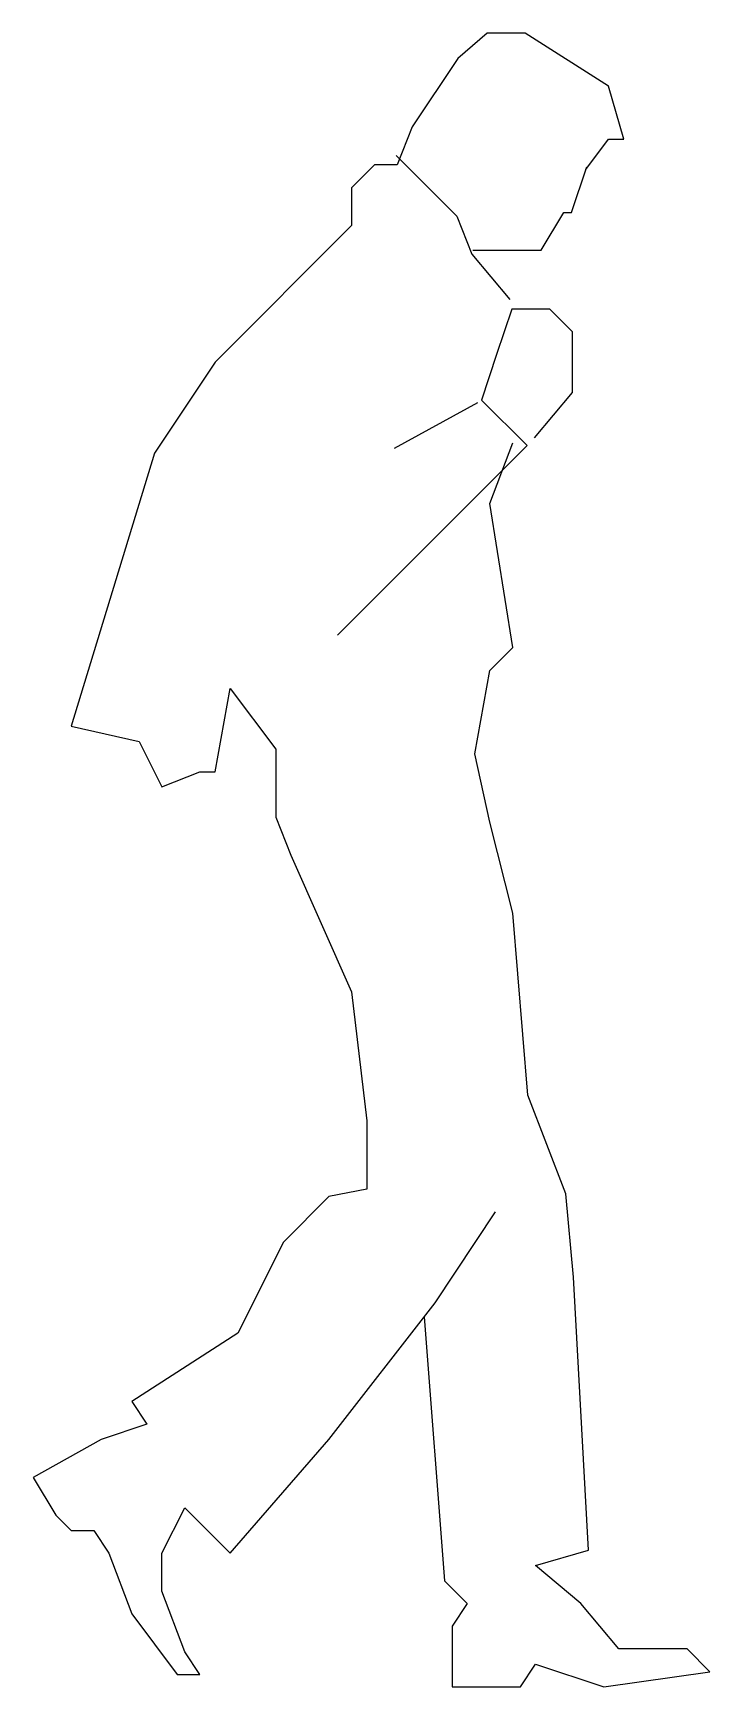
# Model space of a CAD drawing. Header units: millimetres. Extents: x -1632.93 to -1632.31, y 1829.74 to 1831.25.
import ezdxf

# ---------------------------------------------------------------- set-up
doc = ezdxf.new("R2010")
doc.units = ezdxf.units.MM
doc.header["$LTSCALE"] = 10
doc.layers.add('Humanos', color=2, linetype='Continuous')

msp = doc.modelspace()

# ---------------------------------------------------------------- linework, layer by layer
at = {"layer": 'Humanos'}
for p, q in [((-1632.5135, 1831.2532), (-1632.5405, 1831.2297)), ((-1632.4787, 1831.2532), (-1632.5135, 1831.2532)), ((-1632.4021, 1831.2044), (-1632.4787, 1831.2532)), ((-1632.5405, 1831.2297), (-1632.5822, 1831.167)), ((-1632.3882, 1831.1557), (-1632.4021, 1831.2044)), ((-1632.5822, 1831.167), (-1632.5961, 1831.1322)), ((-1632.423, 1831.1279), (-1632.4021, 1831.1557)), ((-1632.4021, 1831.1557), (-1632.3882, 1831.1557)), ((-1632.617, 1831.1322), (-1632.6379, 1831.1113)), ((-1632.5961, 1831.1322), (-1632.617, 1831.1322)), ((-1632.597, 1831.1409), (-1632.5622, 1831.1061)), ((-1632.4361, 1831.0887), (-1632.4221, 1831.1305)), ((-1632.6379, 1831.1113), (-1632.6379, 1831.0765)), ((-1632.5622, 1831.1061), (-1632.5413, 1831.0852)), ((-1632.5413, 1831.0852), (-1632.5274, 1831.0504)), ((-1632.4639, 1831.0539), (-1632.443, 1831.0887)), ((-1632.443, 1831.0887), (-1632.4361, 1831.0887)), ((-1632.6379, 1831.0765), (-1632.7632, 1830.9513)), ((-1632.5265, 1831.0539), (-1632.4639, 1831.0539)), ((-1632.5274, 1831.0504), (-1632.4926, 1831.0087)), ((-1632.4909, 1831), (-1632.5048, 1830.9582)), ((-1632.4561, 1831), (-1632.4909, 1831)), ((-1632.4352, 1830.9791), (-1632.4561, 1831)), ((-1632.4352, 1830.9234), (-1632.4352, 1830.9791)), ((-1632.7632, 1830.9513), (-1632.8189, 1830.8677)), ((-1632.5048, 1830.9582), (-1632.5187, 1830.9165)), ((-1632.47, 1830.8817), (-1632.4352, 1830.9234)), ((-1632.5222, 1830.9139), (-1632.5987, 1830.8721)), ((-1632.5187, 1830.9165), (-1632.4769, 1830.8747)), ((-1632.4769, 1830.8747), (-1632.6509, 1830.7007)), ((-1632.5109, 1830.8216), (-1632.49, 1830.8773)), ((-1632.8189, 1830.8677), (-1632.8954, 1830.6172)), ((-1632.49, 1830.6894), (-1632.5109, 1830.8216)), ((-1632.5109, 1830.6685), (-1632.49, 1830.6894)), ((-1632.5248, 1830.592), (-1632.5109, 1830.6685)), ((-1632.7632, 1830.5754), (-1632.7493, 1830.652)), ((-1632.7493, 1830.652), (-1632.7075, 1830.5963)), ((-1632.8954, 1830.6172), (-1632.8328, 1830.6033)), ((-1632.8328, 1830.6033), (-1632.8119, 1830.5615)), ((-1632.7075, 1830.5963), (-1632.7075, 1830.5337)), ((-1632.5109, 1830.5293), (-1632.5248, 1830.592)), ((-1632.8119, 1830.5615), (-1632.7771, 1830.5754)), ((-1632.7771, 1830.5754), (-1632.7632, 1830.5754)), ((-1632.7075, 1830.5337), (-1632.6936, 1830.4989)), ((-1632.49, 1830.4458), (-1632.5109, 1830.5293)), ((-1632.6936, 1830.4989), (-1632.6379, 1830.3736)), ((-1632.4761, 1830.2788), (-1632.49, 1830.4458)), ((-1632.6379, 1830.3736), (-1632.624, 1830.2553)), ((-1632.4413, 1830.1883), (-1632.4761, 1830.2788)), ((-1632.624, 1830.2553), (-1632.624, 1830.1926)), ((-1632.624, 1830.1926), (-1632.6588, 1830.1857)), ((-1632.6588, 1830.1857), (-1632.7005, 1830.1439)), ((-1632.4343, 1830.1117), (-1632.4413, 1830.1883)), ((-1632.5613, 1830.0882), (-1632.5057, 1830.1717)), ((-1632.7005, 1830.1439), (-1632.7423, 1830.0604)), ((-1632.4204, 1829.8612), (-1632.4343, 1830.1117)), ((-1632.6588, 1829.9629), (-1632.5613, 1830.0882)), ((-1632.5713, 1830.0755), (-1632.5526, 1829.8333)), ((-1632.7423, 1830.0604), (-1632.8397, 1829.9977)), ((-1632.8397, 1829.9977), (-1632.8258, 1829.9769)), ((-1632.8258, 1829.9769), (-1632.8676, 1829.9629)), ((-1632.8676, 1829.9629), (-1632.9302, 1829.9281)), ((-1632.7493, 1829.8585), (-1632.6588, 1829.9629)), ((-1632.9302, 1829.9281), (-1632.9093, 1829.8933)), ((-1632.9093, 1829.8933), (-1632.8954, 1829.8794)), ((-1632.8119, 1829.8585), (-1632.791, 1829.9003)), ((-1632.791, 1829.9003), (-1632.7493, 1829.8585)), ((-1632.8954, 1829.8794), (-1632.8745, 1829.8794)), ((-1632.8745, 1829.8794), (-1632.8606, 1829.8585)), ((-1632.8606, 1829.8585), (-1632.8397, 1829.8029)), ((-1632.8119, 1829.8237), (-1632.8119, 1829.8585)), ((-1632.4691, 1829.8472), (-1632.4204, 1829.8612)), ((-1632.4274, 1829.8124), (-1632.4691, 1829.8472)), ((-1632.5526, 1829.8333), (-1632.5318, 1829.8124)), ((-1632.791, 1829.7681), (-1632.8119, 1829.8237)), ((-1632.5318, 1829.8124), (-1632.5457, 1829.7916)), ((-1632.3926, 1829.7707), (-1632.4274, 1829.8124)), ((-1632.8397, 1829.8029), (-1632.798, 1829.7472)), ((-1632.5457, 1829.7916), (-1632.5457, 1829.7359)), ((-1632.7771, 1829.7472), (-1632.791, 1829.7681)), ((-1632.3299, 1829.7707), (-1632.3926, 1829.7707)), ((-1632.309, 1829.7498), (-1632.3299, 1829.7707)), ((-1632.483, 1829.7359), (-1632.4691, 1829.7568)), ((-1632.4691, 1829.7568), (-1632.4065, 1829.7359)), ((-1632.4065, 1829.7359), (-1632.309, 1829.7498)), ((-1632.798, 1829.7472), (-1632.7771, 1829.7472)), ((-1632.5457, 1829.7359), (-1632.483, 1829.7359))]:
    msp.add_line(p, q, dxfattribs=at)

doc.saveas('drawing.dxf')
